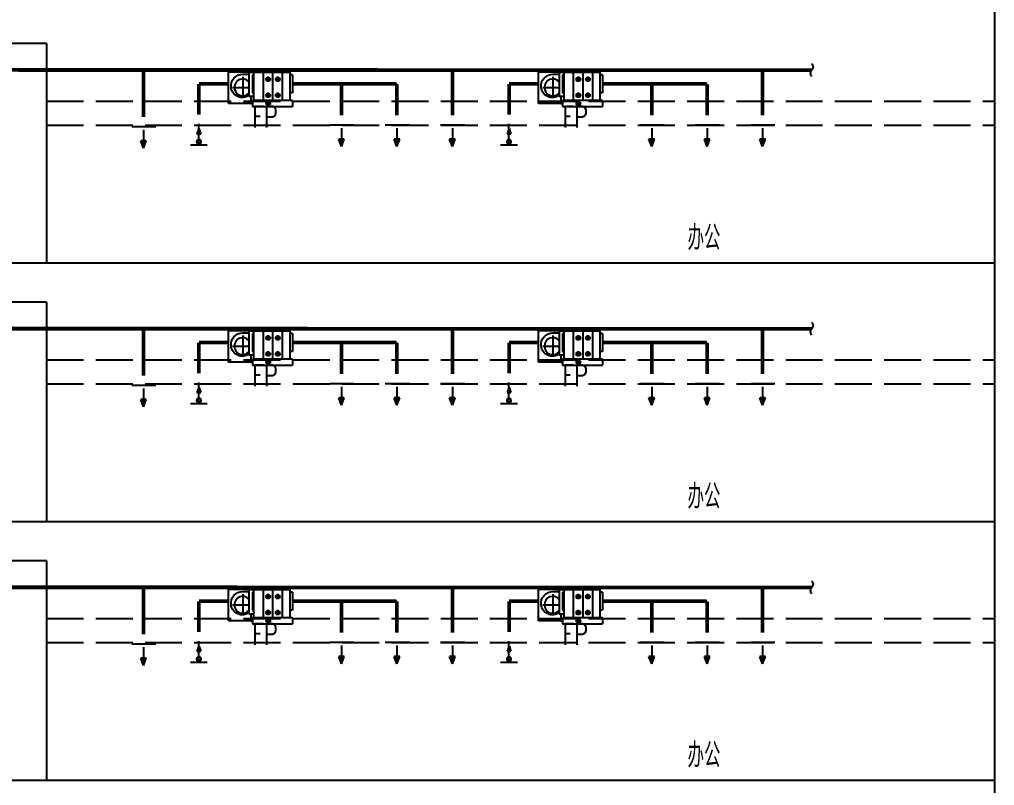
# Model space of a CAD drawing. Extents: x -778003 to -147913, y -2164908 to -814216.
# Drawn here: x -426004 to -410177, y -1079768 to -1067331 of the extents above; entities that cross this region are included whole.
import ezdxf

# ---------------------------------------------------------------- set-up
doc = ezdxf.new("R2010")
doc.units = 0
doc.header["$LTSCALE"] = 1000
doc.header["$MEASUREMENT"] = 0
doc.linetypes.add('虚线B', pattern=[0.8, 0.6, -0.2])
doc.layers.get('0').update_dxf_attribs({"linetype": 'CONTINUOUS'})
for name, color, linetype in [('AC-DIM', 3, 'CONTINUOUS'), ('ACS_COM', 7, 'CONTINUOUS'), ('ACS_风机标注', 2, 'CONTINUOUS'), ('EQUIP', 2, 'CONTINUOUS')]:
    doc.layers.add(name, color=color, linetype=linetype)
doc.styles.add('JD', font='ROMANS2.shx', dxfattribs={"width": 0.7, "bigfont": 'HZDF2.shx'})

msp = doc.modelspace()

# ---------------------------------------------------------------- linework, layer by layer
at = {"linetype": 'Continuous'}
for p, q in [((-423789.2, -1069075.4), (-424182, -1069075.4)), ((-420575.2, -1069047), (-420968, -1069047)), ((-420776.1, -1069092.8), (-420776.1, -1069392.9)), ((-419675.2, -1069047), (-420068, -1069047)), ((-419876.1, -1069092.8), (-419876.1, -1069392.9)), ((-418775.2, -1069047), (-419168, -1069047)), ((-418976.1, -1069092.8), (-418976.1, -1069392.9)), ((-415540.7, -1069047), (-415933.5, -1069047)), ((-415741.5, -1069092.8), (-415741.5, -1069392.9)), ((-414640.7, -1069047), (-415033.5, -1069047)), ((-414841.5, -1069092.8), (-414841.5, -1069392.9)), ((-413740.7, -1069047), (-414133.5, -1069047)), ((-413941.5, -1069092.8), (-413941.5, -1069392.9)), ((-423990.1, -1069121.2), (-423990.1, -1069421.3)), ((-420731, -1069272.9), (-420821.1, -1069272.9)), ((-420776.1, -1069392.9), (-420821.1, -1069272.9)), ((-420776.1, -1069392.9), (-420731, -1069272.9)), ((-420776.1, -1069392.9), (-420731, -1069272.9)), ((-419876.1, -1069392.9), (-419921.1, -1069272.9)), ((-419831, -1069272.9), (-419921.1, -1069272.9)), ((-419876.1, -1069392.9), (-419831, -1069272.9)), ((-419876.1, -1069392.9), (-419831, -1069272.9)), ((-418976.1, -1069392.9), (-419021.1, -1069272.9)), ((-418931, -1069272.9), (-419021.1, -1069272.9)), ((-418976.1, -1069392.9), (-418931, -1069272.9)), ((-418976.1, -1069392.9), (-418931, -1069272.9)), ((-415696.5, -1069272.9), (-415786.6, -1069272.9)), ((-415741.5, -1069392.9), (-415786.6, -1069272.9)), ((-415741.5, -1069392.9), (-415696.5, -1069272.9)), ((-415741.5, -1069392.9), (-415696.5, -1069272.9)), ((-414841.5, -1069392.9), (-414886.6, -1069272.9)), ((-414796.5, -1069272.9), (-414886.6, -1069272.9)), ((-414841.5, -1069392.9), (-414796.5, -1069272.9)), ((-414841.5, -1069392.9), (-414796.5, -1069272.9)), ((-413941.5, -1069392.9), (-413986.6, -1069272.9)), ((-413896.5, -1069272.9), (-413986.6, -1069272.9)), ((-413941.5, -1069392.9), (-413896.5, -1069272.9)), ((-413941.5, -1069392.9), (-413896.5, -1069272.9)), ((-423945, -1069301.3), (-424035.1, -1069301.3)), ((-423990.1, -1069421.3), (-424035.1, -1069301.3)), ((-423990.1, -1069421.3), (-423945, -1069301.3)), ((-423990.1, -1069421.3), (-423945, -1069301.3)), ((-423789.2, -1073275.4), (-424182, -1073275.4)), ((-423990.1, -1073321.3), (-423990.1, -1073621.4)), ((-420575.2, -1073247.1), (-420968, -1073247.1)), ((-420776.1, -1073292.9), (-420776.1, -1073593)), ((-419675.2, -1073247.1), (-420068, -1073247.1)), ((-419876.1, -1073292.9), (-419876.1, -1073593)), ((-418775.2, -1073247.1), (-419168, -1073247.1)), ((-418976.1, -1073292.9), (-418976.1, -1073593)), ((-415540.7, -1073247.1), (-415933.5, -1073247.1)), ((-415741.5, -1073292.9), (-415741.5, -1073593)), ((-414640.7, -1073247.1), (-415033.5, -1073247.1)), ((-414841.5, -1073292.9), (-414841.5, -1073593)), ((-413740.7, -1073247.1), (-414133.5, -1073247.1)), ((-413941.5, -1073292.9), (-413941.5, -1073593)), ((-423945, -1073501.3), (-424035.1, -1073501.3)), ((-423990.1, -1073621.4), (-424035.1, -1073501.3)), ((-423990.1, -1073621.4), (-423945, -1073501.3)), ((-423990.1, -1073621.4), (-423945, -1073501.3)), ((-420731, -1073472.9), (-420821.1, -1073472.9)), ((-420776.1, -1073593), (-420821.1, -1073472.9)), ((-420776.1, -1073593), (-420731, -1073472.9)), ((-420776.1, -1073593), (-420731, -1073472.9)), ((-419876.1, -1073593), (-419921.1, -1073472.9)), ((-419831, -1073472.9), (-419921.1, -1073472.9)), ((-419876.1, -1073593), (-419831, -1073472.9)), ((-419876.1, -1073593), (-419831, -1073472.9)), ((-418976.1, -1073593), (-419021.1, -1073472.9)), ((-418931, -1073472.9), (-419021.1, -1073472.9)), ((-418976.1, -1073593), (-418931, -1073472.9)), ((-418976.1, -1073593), (-418931, -1073472.9)), ((-415696.5, -1073472.9), (-415786.6, -1073472.9)), ((-415741.5, -1073593), (-415786.6, -1073472.9)), ((-415741.5, -1073593), (-415696.5, -1073472.9)), ((-415741.5, -1073593), (-415696.5, -1073472.9)), ((-414841.5, -1073593), (-414886.6, -1073472.9)), ((-414796.5, -1073472.9), (-414886.6, -1073472.9)), ((-414841.5, -1073593), (-414796.5, -1073472.9)), ((-414841.5, -1073593), (-414796.5, -1073472.9)), ((-413941.5, -1073593), (-413986.6, -1073472.9)), ((-413896.5, -1073472.9), (-413986.6, -1073472.9)), ((-413941.5, -1073593), (-413896.5, -1073472.9)), ((-413941.5, -1073593), (-413896.5, -1073472.9)), ((-423789.2, -1077475.5), (-424182, -1077475.5)), ((-420575.2, -1077447.1), (-420968, -1077447.1)), ((-420776.1, -1077492.9), (-420776.1, -1077793)), ((-419675.2, -1077447.1), (-420068, -1077447.1)), ((-419876.1, -1077492.9), (-419876.1, -1077793)), ((-418775.2, -1077447.1), (-419168, -1077447.1)), ((-418976.1, -1077492.9), (-418976.1, -1077793)), ((-415540.7, -1077447.1), (-415933.5, -1077447.1)), ((-415741.5, -1077492.9), (-415741.5, -1077793)), ((-414640.7, -1077447.1), (-415033.5, -1077447.1)), ((-414841.5, -1077492.9), (-414841.5, -1077793)), ((-413740.7, -1077447.1), (-414133.5, -1077447.1)), ((-413941.5, -1077492.9), (-413941.5, -1077793)), ((-423990.1, -1077521.3), (-423990.1, -1077821.4)), ((-423945, -1077701.4), (-424035.1, -1077701.4)), ((-423990.1, -1077821.4), (-424035.1, -1077701.4)), ((-423990.1, -1077821.4), (-423945, -1077701.4)), ((-423990.1, -1077821.4), (-423945, -1077701.4)), ((-420731, -1077673), (-420821.1, -1077673)), ((-420776.1, -1077793), (-420821.1, -1077673)), ((-420776.1, -1077793), (-420731, -1077673)), ((-420776.1, -1077793), (-420731, -1077673)), ((-419876.1, -1077793), (-419921.1, -1077673)), ((-419831, -1077673), (-419921.1, -1077673)), ((-419876.1, -1077793), (-419831, -1077673)), ((-419876.1, -1077793), (-419831, -1077673)), ((-418976.1, -1077793), (-419021.1, -1077673)), ((-418931, -1077673), (-419021.1, -1077673)), ((-418976.1, -1077793), (-418931, -1077673)), ((-418976.1, -1077793), (-418931, -1077673)), ((-415696.5, -1077673), (-415786.6, -1077673)), ((-415741.5, -1077793), (-415786.6, -1077673)), ((-415741.5, -1077793), (-415696.5, -1077673)), ((-415741.5, -1077793), (-415696.5, -1077673)), ((-414841.5, -1077793), (-414886.6, -1077673)), ((-414796.5, -1077673), (-414886.6, -1077673)), ((-414841.5, -1077793), (-414796.5, -1077673)), ((-414841.5, -1077793), (-414796.5, -1077673)), ((-413941.5, -1077793), (-413986.6, -1077673)), ((-413896.5, -1077673), (-413986.6, -1077673)), ((-413941.5, -1077793), (-413896.5, -1077673)), ((-413941.5, -1077793), (-413896.5, -1077673))]:
    msp.add_line(p, q, dxfattribs=at)
for points in [[(-420731, -1069272.9), (-420776.1, -1069392.9), (-420821.1, -1069272.9)], [(-419831, -1069272.9), (-419876.1, -1069392.9), (-419921.1, -1069272.9)], [(-418931, -1069272.9), (-418976.1, -1069392.9), (-419021.1, -1069272.9)], [(-415696.5, -1069272.9), (-415741.5, -1069392.9), (-415786.6, -1069272.9)], [(-414796.5, -1069272.9), (-414841.5, -1069392.9), (-414886.6, -1069272.9)], [(-413896.5, -1069272.9), (-413941.5, -1069392.9), (-413986.6, -1069272.9)], [(-423945, -1069301.3), (-423990.1, -1069421.3), (-424035.1, -1069301.3)], [(-423945, -1073501.3), (-423990.1, -1073621.4), (-424035.1, -1073501.3)], [(-420731, -1073472.9), (-420776.1, -1073593), (-420821.1, -1073472.9)], [(-419831, -1073472.9), (-419876.1, -1073593), (-419921.1, -1073472.9)], [(-418931, -1073472.9), (-418976.1, -1073593), (-419021.1, -1073472.9)], [(-415696.5, -1073472.9), (-415741.5, -1073593), (-415786.6, -1073472.9)], [(-414796.5, -1073472.9), (-414841.5, -1073593), (-414886.6, -1073472.9)], [(-413896.5, -1073472.9), (-413941.5, -1073593), (-413986.6, -1073472.9)], [(-423945, -1077701.4), (-423990.1, -1077821.4), (-424035.1, -1077701.4)], [(-420731, -1077673), (-420776.1, -1077793), (-420821.1, -1077673)], [(-419831, -1077673), (-419876.1, -1077793), (-419921.1, -1077673)], [(-418931, -1077673), (-418976.1, -1077793), (-419021.1, -1077673)], [(-415696.5, -1077673), (-415741.5, -1077793), (-415786.6, -1077673)], [(-414796.5, -1077673), (-414841.5, -1077793), (-414886.6, -1077673)], [(-413896.5, -1077673), (-413941.5, -1077793), (-413986.6, -1077673)]]:
    msp.add_solid(points, dxfattribs=at)
at = {"layer": 'AC-DIM'}
for p, q in [((-423091.6, -1069100.5), (-423123.2, -1069184.5)), ((-423091.6, -1069100.5), (-423123.2, -1069184.5)), ((-423092.9, -1069353.9), (-423092.9, -1069026.3)), ((-423091.6, -1069100.5), (-423060.1, -1069184.5)), ((-418057.1, -1069100.5), (-418088.7, -1069184.5)), ((-418057.1, -1069100.5), (-418088.7, -1069184.5)), ((-418059.6, -1069353.8), (-418059.6, -1069026.3)), ((-418057.1, -1069100.5), (-418025.6, -1069184.5)), ((-423123.2, -1069184.5), (-423060.1, -1069184.5)), ((-418088.7, -1069184.5), (-418025.6, -1069184.5)), ((-423230.4, -1069365.2), (-422955.4, -1069365.2)), ((-418197.1, -1069365.2), (-417922.2, -1069365.2)), ((-423092.9, -1073553.9), (-423092.9, -1073226.4)), ((-418059.6, -1073553.9), (-418059.6, -1073226.3)), ((-423091.6, -1073300.5), (-423123.2, -1073384.6)), ((-423091.6, -1073300.5), (-423123.2, -1073384.6)), ((-423123.2, -1073384.6), (-423060.1, -1073384.6)), ((-423091.6, -1073300.5), (-423060.1, -1073384.6)), ((-418057.1, -1073300.5), (-418088.7, -1073384.6)), ((-418057.1, -1073300.5), (-418088.7, -1073384.6)), ((-418088.7, -1073384.6), (-418025.6, -1073384.6)), ((-418057.1, -1073300.5), (-418025.6, -1073384.6)), ((-423230.4, -1073565.3), (-422955.4, -1073565.3)), ((-418197.1, -1073565.2), (-417922.2, -1073565.2)), ((-423091.6, -1077500.6), (-423123.2, -1077584.6)), ((-423091.6, -1077500.6), (-423123.2, -1077584.6)), ((-423092.9, -1077754), (-423092.9, -1077426.4)), ((-423091.6, -1077500.6), (-423060.1, -1077584.6)), ((-418057.1, -1077500.6), (-418088.7, -1077584.6)), ((-418057.1, -1077500.6), (-418088.7, -1077584.6)), ((-418059.6, -1077753.9), (-418059.6, -1077426.4)), ((-418057.1, -1077500.6), (-418025.6, -1077584.6)), ((-423123.2, -1077584.6), (-423060.1, -1077584.6)), ((-418088.7, -1077584.6), (-418025.6, -1077584.6)), ((-423230.4, -1077765.3), (-422955.4, -1077765.3)), ((-418197.1, -1077765.3), (-417922.2, -1077765.3))]:
    msp.add_line(p, q, dxfattribs=at)
for centre, start, end in [((-423092.6, -1069316.7), 88.0773, 271.9227), ((-423091.3, -1069316.8), 268.0773, 91.9227), ((-418058.1, -1069316.7), 88.0773, 271.9227), ((-418058.1, -1069316.7), 268.0773, 91.9227), ((-423092.6, -1073516.8), 88.0773, 271.9227), ((-423091.3, -1073516.8), 268.0773, 91.9227), ((-418058.1, -1073516.8), 88.0773, 271.9227), ((-418058.1, -1073516.8), 268.0773, 91.9227), ((-423092.6, -1077716.8), 88.0773, 271.9227), ((-423091.3, -1077716.9), 268.0773, 91.9227), ((-418058.1, -1077716.8), 88.0773, 271.9227), ((-418058.1, -1077716.8), 268.0773, 91.9227)]:
    msp.add_arc(centre, 37.1, start, end, dxfattribs=at)
for points in [[(-423123.2, -1069184.5), (-423091.6, -1069100.5), (-423060.1, -1069184.5)], [(-418088.7, -1069184.5), (-418057.1, -1069100.5), (-418025.6, -1069184.5)], [(-423123.2, -1073384.6), (-423091.6, -1073300.5), (-423060.1, -1073384.6)], [(-418088.7, -1073384.6), (-418057.1, -1073300.5), (-418025.6, -1073384.6)], [(-423123.2, -1077584.6), (-423091.6, -1077500.6), (-423060.1, -1077584.6)], [(-418088.7, -1077584.6), (-418057.1, -1077500.6), (-418025.6, -1077584.6)]]:
    msp.add_solid(points, dxfattribs=at)
at = {"layer": 'ACS_COM'}
for p, q in [((-410176.6, -1046080.8), (-410176.6, -1088381.3)), ((-425566.2, -1067722.5), (-430549.1, -1067722.5)), ((-425566.2, -1067722.5), (-430549.1, -1067722.5)), ((-425566.2, -1067722.5), (-425566.2, -1071281)), ((-422613.5, -1068697), (-422613.5, -1068184.5)), ((-422279.5, -1068184.5), (-422613.5, -1068184.5)), ((-422380.5, -1068259.3), (-422380.5, -1068597.6)), ((-422279.5, -1068184.5), (-421616.5, -1068184.5)), ((-422279.5, -1068184.5), (-422279.5, -1068578.1)), ((-422223.1, -1068231.5), (-422223.1, -1068519.5)), ((-422223.1, -1068231.5), (-422203.7, -1068231.5)), ((-422203.7, -1068184.5), (-422203.7, -1068646.3)), ((-422044, -1068646.3), (-422044, -1068184.5)), ((-421888.9, -1068646.3), (-421888.9, -1068184.5)), ((-421733.8, -1068646.3), (-421733.8, -1068184.5)), ((-421616.5, -1068184.5), (-421616.5, -1068646.3)), ((-421572.6, -1068231.5), (-421616.5, -1068231.5)), ((-421572.6, -1068231.5), (-421572.6, -1068519.5)), ((-417579, -1068697), (-417579, -1068184.5)), ((-417245, -1068184.5), (-417579, -1068184.5)), ((-417346, -1068259.3), (-417346, -1068597.6)), ((-417245, -1068184.5), (-416582, -1068184.5)), ((-417245, -1068184.5), (-417245, -1068578.1)), ((-417188.6, -1068231.5), (-417188.6, -1068519.5)), ((-417188.6, -1068231.5), (-417169.2, -1068231.5)), ((-417169.2, -1068184.5), (-417169.2, -1068646.3)), ((-417009.5, -1068646.3), (-417009.5, -1068184.5)), ((-416854.4, -1068646.3), (-416854.4, -1068184.5)), ((-416699.2, -1068646.3), (-416699.2, -1068184.5)), ((-416582, -1068184.5), (-416582, -1068646.3)), ((-416538.1, -1068231.5), (-416582, -1068231.5)), ((-416538.1, -1068231.5), (-416538.1, -1068519.5)), ((-422545, -1068434.6), (-422279.5, -1068434.6)), ((-417510.4, -1068434.6), (-417245, -1068434.6)), ((-422279.5, -1068578.1), (-422203.7, -1068578.1)), ((-422251.1, -1068578.1), (-422251.1, -1068697)), ((-422223.1, -1068519.5), (-422203.7, -1068519.5)), ((-421572.6, -1068519.5), (-421616.5, -1068519.5)), ((-417245, -1068578.1), (-417169.2, -1068578.1)), ((-417216.6, -1068578.1), (-417216.6, -1068697)), ((-417188.6, -1068519.5), (-417169.2, -1068519.5)), ((-416538.1, -1068519.5), (-416582, -1068519.5)), ((-422251.1, -1068697), (-422613.5, -1068697)), ((-422251.1, -1068697), (-422223.1, -1068697)), ((-421572.6, -1068646.3), (-422223.1, -1068646.3)), ((-422223.1, -1068646.3), (-422223.1, -1068743.7)), ((-422223.1, -1068743.7), (-421572.6, -1068743.7)), ((-421572.6, -1068646.3), (-421572.6, -1068743.7)), ((-417216.6, -1068697), (-417579, -1068697)), ((-417216.6, -1068697), (-417188.6, -1068697)), ((-416538.1, -1068646.3), (-417188.6, -1068646.3)), ((-417188.6, -1068646.3), (-417188.6, -1068743.7)), ((-417188.6, -1068743.7), (-416538.1, -1068743.7)), ((-416538.1, -1068646.3), (-416538.1, -1068743.7)), ((-430549.1, -1071281.1), (-410176.6, -1071281.1)), ((-425566.2, -1071922.6), (-430549.1, -1071922.6)), ((-425566.2, -1071922.6), (-425566.2, -1075481.1)), ((-422613.5, -1072897.1), (-422613.5, -1072384.6)), ((-422279.5, -1072384.6), (-422613.5, -1072384.6)), ((-422279.5, -1072384.6), (-421616.5, -1072384.6)), ((-422279.5, -1072384.6), (-422279.5, -1072778.1)), ((-422223.1, -1072431.6), (-422223.1, -1072719.6)), ((-422223.1, -1072431.6), (-422203.7, -1072431.6)), ((-422203.7, -1072384.6), (-422203.7, -1072846.4)), ((-422044, -1072846.4), (-422044, -1072384.6)), ((-421888.9, -1072846.4), (-421888.9, -1072384.6)), ((-421733.8, -1072846.4), (-421733.8, -1072384.6)), ((-421616.5, -1072384.6), (-421616.5, -1072846.4)), ((-421572.6, -1072431.6), (-421616.5, -1072431.6)), ((-421572.6, -1072431.6), (-421572.6, -1072719.6)), ((-417579, -1072897.1), (-417579, -1072384.6)), ((-417245, -1072384.6), (-417579, -1072384.6)), ((-417245, -1072384.6), (-416582, -1072384.6)), ((-417245, -1072384.6), (-417245, -1072778.1)), ((-417188.6, -1072431.6), (-417188.6, -1072719.6)), ((-417188.6, -1072431.6), (-417169.2, -1072431.6)), ((-417169.2, -1072384.6), (-417169.2, -1072846.4)), ((-417009.5, -1072846.4), (-417009.5, -1072384.6)), ((-416854.4, -1072846.4), (-416854.4, -1072384.6)), ((-416699.2, -1072846.4), (-416699.2, -1072384.6)), ((-416582, -1072384.6), (-416582, -1072846.4)), ((-416538.1, -1072431.6), (-416582, -1072431.6)), ((-416538.1, -1072431.6), (-416538.1, -1072719.6)), ((-422380.5, -1072459.4), (-422380.5, -1072797.6)), ((-417346, -1072459.4), (-417346, -1072797.6)), ((-422545, -1072634.7), (-422279.5, -1072634.7)), ((-422223.1, -1072719.6), (-422203.7, -1072719.6)), ((-421572.6, -1072719.6), (-421616.5, -1072719.6)), ((-417510.4, -1072634.7), (-417245, -1072634.7)), ((-417188.6, -1072719.6), (-417169.2, -1072719.6)), ((-416538.1, -1072719.6), (-416582, -1072719.6)), ((-422251.1, -1072897.1), (-422613.5, -1072897.1)), ((-422279.5, -1072778.1), (-422203.7, -1072778.1)), ((-422251.1, -1072778.1), (-422251.1, -1072897.1)), ((-422251.1, -1072897.1), (-422223.1, -1072897.1)), ((-421572.6, -1072846.4), (-422223.1, -1072846.4)), ((-422223.1, -1072846.4), (-422223.1, -1072943.8)), ((-421572.6, -1072846.4), (-421572.6, -1072943.8)), ((-417216.6, -1072897.1), (-417579, -1072897.1)), ((-417245, -1072778.1), (-417169.2, -1072778.1)), ((-417216.6, -1072778.1), (-417216.6, -1072897.1)), ((-417216.6, -1072897.1), (-417188.6, -1072897.1)), ((-416538.1, -1072846.4), (-417188.6, -1072846.4)), ((-417188.6, -1072846.4), (-417188.6, -1072943.8)), ((-416538.1, -1072846.4), (-416538.1, -1072943.8)), ((-422223.1, -1072943.8), (-421572.6, -1072943.8)), ((-417188.6, -1072943.8), (-416538.1, -1072943.8)), ((-430549.1, -1075481.1), (-410176.6, -1075481.1)), ((-425566.2, -1076122.6), (-430549.1, -1076122.6)), ((-425566.2, -1076122.6), (-425566.2, -1079681.1)), ((-422613.5, -1077097.1), (-422613.5, -1076584.6)), ((-422279.5, -1076584.6), (-422613.5, -1076584.6)), ((-422380.5, -1076659.5), (-422380.5, -1076997.7)), ((-422279.5, -1076584.6), (-421616.5, -1076584.6)), ((-422279.5, -1076584.6), (-422279.5, -1076978.2)), ((-422223.1, -1076631.6), (-422223.1, -1076919.6)), ((-422223.1, -1076631.6), (-422203.7, -1076631.6)), ((-422203.7, -1076584.6), (-422203.7, -1077046.4)), ((-422044, -1077046.4), (-422044, -1076584.6)), ((-421888.9, -1077046.4), (-421888.9, -1076584.6)), ((-421733.8, -1077046.4), (-421733.8, -1076584.6)), ((-421616.5, -1076584.6), (-421616.5, -1077046.4)), ((-421572.6, -1076631.6), (-421616.5, -1076631.6)), ((-421572.6, -1076631.6), (-421572.6, -1076919.6)), ((-417579, -1077097.1), (-417579, -1076584.6)), ((-417245, -1076584.6), (-417579, -1076584.6)), ((-417346, -1076659.5), (-417346, -1076997.7)), ((-417245, -1076584.6), (-416582, -1076584.6)), ((-417245, -1076584.6), (-417245, -1076978.2)), ((-417188.6, -1076631.6), (-417188.6, -1076919.6)), ((-417188.6, -1076631.6), (-417169.2, -1076631.6)), ((-417169.2, -1076584.6), (-417169.2, -1077046.4)), ((-417009.5, -1077046.4), (-417009.5, -1076584.6)), ((-416854.4, -1077046.4), (-416854.4, -1076584.6)), ((-416699.2, -1077046.4), (-416699.2, -1076584.6)), ((-416582, -1076584.6), (-416582, -1077046.4)), ((-416538.1, -1076631.6), (-416582, -1076631.6)), ((-416538.1, -1076631.6), (-416538.1, -1076919.6)), ((-422545, -1076834.7), (-422279.5, -1076834.7)), ((-417510.4, -1076834.7), (-417245, -1076834.7)), ((-422279.5, -1076978.2), (-422203.7, -1076978.2)), ((-422251.1, -1076978.2), (-422251.1, -1077097.1)), ((-422223.1, -1076919.6), (-422203.7, -1076919.6)), ((-421572.6, -1076919.6), (-421616.5, -1076919.6)), ((-417245, -1076978.2), (-417169.2, -1076978.2)), ((-417216.6, -1076978.2), (-417216.6, -1077097.1)), ((-417188.6, -1076919.6), (-417169.2, -1076919.6)), ((-416538.1, -1076919.6), (-416582, -1076919.6)), ((-422251.1, -1077097.1), (-422613.5, -1077097.1)), ((-422251.1, -1077097.1), (-422223.1, -1077097.1)), ((-421572.6, -1077046.4), (-422223.1, -1077046.4)), ((-422223.1, -1077046.4), (-422223.1, -1077143.8)), ((-422223.1, -1077143.8), (-421572.6, -1077143.8)), ((-421572.6, -1077046.4), (-421572.6, -1077143.8)), ((-417216.6, -1077097.1), (-417579, -1077097.1)), ((-417216.6, -1077097.1), (-417188.6, -1077097.1)), ((-416538.1, -1077046.4), (-417188.6, -1077046.4)), ((-417188.6, -1077046.4), (-417188.6, -1077143.8)), ((-417188.6, -1077143.8), (-416538.1, -1077143.8)), ((-416538.1, -1077046.4), (-416538.1, -1077143.8)), ((-430549.1, -1079681.1), (-410176.6, -1079681.1))]:
    msp.add_line(p, q, dxfattribs=at)
at = {"layer": 'ACS_COM', "color": 1}
for p, q in [((-422010.5, -1068301.1), (-421920.3, -1068301.1)), ((-421966.5, -1068342.9), (-421966.5, -1068258.3)), ((-421855.4, -1068301.1), (-421765.1, -1068301.1)), ((-421811.3, -1068342.9), (-421811.3, -1068258.3)), ((-416976, -1068301.1), (-416885.8, -1068301.1)), ((-416931.9, -1068342.9), (-416931.9, -1068258.3)), ((-416820.9, -1068301.1), (-416730.6, -1068301.1)), ((-416776.8, -1068342.9), (-416776.8, -1068258.3)), ((-422010.5, -1068560.9), (-421920.3, -1068560.9)), ((-421966.5, -1068602.7), (-421966.5, -1068518)), ((-421855.4, -1068560.9), (-421765.1, -1068560.9)), ((-421811.3, -1068602.7), (-421811.3, -1068518)), ((-416976, -1068560.9), (-416885.8, -1068560.9)), ((-416931.9, -1068602.7), (-416931.9, -1068518)), ((-416820.9, -1068560.9), (-416730.6, -1068560.9)), ((-416776.8, -1068602.7), (-416776.8, -1068518)), ((-422010.5, -1068695.1), (-421920.3, -1068695.1)), ((-421966.5, -1068736.9), (-421966.5, -1068652.3)), ((-416976, -1068695.1), (-416885.8, -1068695.1)), ((-416931.9, -1068736.9), (-416931.9, -1068652.3)), ((-422010.5, -1072501.1), (-421920.3, -1072501.1)), ((-421966.5, -1072543), (-421966.5, -1072458.3)), ((-421855.4, -1072501.1), (-421765.1, -1072501.1)), ((-421811.3, -1072543), (-421811.3, -1072458.3)), ((-416976, -1072501.1), (-416885.8, -1072501.1)), ((-416931.9, -1072543), (-416931.9, -1072458.3)), ((-416820.9, -1072501.1), (-416730.6, -1072501.1)), ((-416776.8, -1072543), (-416776.8, -1072458.3)), ((-421966.5, -1072802.8), (-421966.5, -1072718.1)), ((-421811.3, -1072802.8), (-421811.3, -1072718.1)), ((-416931.9, -1072802.8), (-416931.9, -1072718.1)), ((-416776.8, -1072802.8), (-416776.8, -1072718.1)), ((-422010.5, -1072760.9), (-421920.3, -1072760.9)), ((-422010.5, -1072895.2), (-421920.3, -1072895.2)), ((-421966.5, -1072937), (-421966.5, -1072852.3)), ((-421855.4, -1072760.9), (-421765.1, -1072760.9)), ((-416976, -1072760.9), (-416885.8, -1072760.9)), ((-416976, -1072895.2), (-416885.8, -1072895.2)), ((-416931.9, -1072937), (-416931.9, -1072852.3)), ((-416820.9, -1072760.9), (-416730.6, -1072760.9)), ((-422010.5, -1076701.2), (-421920.3, -1076701.2)), ((-421966.5, -1076743), (-421966.5, -1076658.4)), ((-421855.4, -1076701.2), (-421765.1, -1076701.2)), ((-421811.3, -1076743), (-421811.3, -1076658.4)), ((-416976, -1076701.2), (-416885.8, -1076701.2)), ((-416931.9, -1076743), (-416931.9, -1076658.4)), ((-416820.9, -1076701.2), (-416730.6, -1076701.2)), ((-416776.8, -1076743), (-416776.8, -1076658.4)), ((-422010.5, -1076961), (-421920.3, -1076961)), ((-421966.5, -1077002.8), (-421966.5, -1076918.2)), ((-421855.4, -1076961), (-421765.1, -1076961)), ((-421811.3, -1077002.8), (-421811.3, -1076918.2)), ((-416976, -1076961), (-416885.8, -1076961)), ((-416931.9, -1077002.8), (-416931.9, -1076918.2)), ((-416820.9, -1076961), (-416730.6, -1076961)), ((-416776.8, -1077002.8), (-416776.8, -1076918.2)), ((-422010.5, -1077095.2), (-421920.3, -1077095.2)), ((-421966.5, -1077137.1), (-421966.5, -1077052.4)), ((-416976, -1077095.2), (-416885.8, -1077095.2)), ((-416931.9, -1077137.1), (-416931.9, -1077052.4))]:
    msp.add_line(p, q, dxfattribs=at)
at = {"layer": 'ACS_COM', "linetype": '虚线B'}
for p, q in [((-425566.2, -1068654.6), (-410176.6, -1068654.6)), ((-425566.2, -1069048.7), (-410176.6, -1069048.7)), ((-425566.2, -1072854.7), (-410176.6, -1072854.7)), ((-425566.2, -1073248.8), (-410176.6, -1073248.8)), ((-425566.2, -1077054.8), (-410176.6, -1077054.8)), ((-425566.2, -1077448.8), (-410176.6, -1077448.8))]:
    msp.add_line(p, q, dxfattribs=at)
at = {"layer": 'ACS_COM', "color": 2, "const_width": 60}
for points in [[(-429472.5, -1068150.2), (-413144.7, -1068151.5)], [(-423990.1, -1068150.3), (-423990.1, -1068915.1)], [(-418976.1, -1068150.6), (-418976.1, -1068886.7)], [(-413941.5, -1068150.9), (-413941.5, -1068886.7)], [(-423091.6, -1068375.5), (-422623.5, -1068375.5)], [(-423091.6, -1068375.5), (-423091.6, -1068876.7)], [(-421572.6, -1068375.5), (-419886.1, -1068375.5)], [(-420776.1, -1068385.5), (-420776.1, -1068886.7)], [(-419876.1, -1068385.5), (-419876.1, -1068886.7)], [(-418057.1, -1068375.5), (-417589, -1068375.5)], [(-418057.1, -1068375.5), (-418057.1, -1068876.7)], [(-416538.1, -1068375.5), (-414851.5, -1068375.5)], [(-415741.5, -1068385.5), (-415741.5, -1068886.7)], [(-414841.5, -1068385.5), (-414841.5, -1068886.7)], [(-429472.5, -1072350.2), (-413144.7, -1072351.6)], [(-423990.1, -1072350.4), (-423990.1, -1073115.1)], [(-418976.1, -1072350.7), (-418976.1, -1073086.7)], [(-413941.5, -1072351), (-413941.5, -1073086.7)], [(-423091.6, -1072575.6), (-422623.5, -1072575.6)], [(-423091.6, -1072575.6), (-423091.6, -1073076.7)], [(-421572.6, -1072575.6), (-419886.1, -1072575.6)], [(-420776.1, -1072585.6), (-420776.1, -1073086.7)], [(-419876.1, -1072585.6), (-419876.1, -1073086.7)], [(-418057.1, -1072575.6), (-417589, -1072575.6)], [(-418057.1, -1072575.6), (-418057.1, -1073076.7)], [(-416538.1, -1072575.6), (-414851.5, -1072575.6)], [(-415741.5, -1072585.6), (-415741.5, -1073086.7)], [(-414841.5, -1072585.6), (-414841.5, -1073086.7)], [(-429472.5, -1076550.3), (-413144.7, -1076551.6)], [(-423990.1, -1076550.4), (-423990.1, -1077315.2)], [(-418976.1, -1076550.7), (-418976.1, -1077286.8)], [(-413941.5, -1076551), (-413941.5, -1077286.8)], [(-423091.6, -1076775.6), (-422623.5, -1076775.6)], [(-423091.6, -1076775.6), (-423091.6, -1077276.8)], [(-421572.6, -1076775.6), (-419886.1, -1076775.6)], [(-420776.1, -1076785.6), (-420776.1, -1077286.8)], [(-419876.1, -1076785.6), (-419876.1, -1077286.8)], [(-418057.1, -1076775.6), (-417589, -1076775.6)], [(-418057.1, -1076775.6), (-418057.1, -1077276.8)], [(-416538.1, -1076775.6), (-414851.5, -1076775.6)], [(-415741.5, -1076785.6), (-415741.5, -1077286.8)], [(-414841.5, -1076785.6), (-414841.5, -1077286.8)]]:
    msp.add_lwpolyline(points, dxfattribs=at)
at = {"layer": 'ACS_COM'}
for points in [[(-422279.5, -1068562.5, -0.575851), (-422569.8, -1068434.6, -0.4414271), (-422380.5, -1068218.9, -0.0036915), (-422279.5, -1068217.7, -0.0036915)], [(-417245, -1068562.5, -0.575851), (-417535.3, -1068434.6, -0.4414271), (-417346, -1068218.9, -0.0036915), (-417245, -1068217.7, -0.0036915)], [(-422279.5, -1072762.5, -0.575851), (-422569.8, -1072634.7, -0.4414271), (-422380.5, -1072419, -0.0036915), (-422279.5, -1072417.8, -0.0036915)], [(-417245, -1072762.5, -0.575851), (-417535.3, -1072634.7, -0.4414271), (-417346, -1072419, -0.0036915), (-417245, -1072417.8, -0.0036915)], [(-422279.5, -1076962.6, -0.575851), (-422569.8, -1076834.7, -0.4414271), (-422380.5, -1076619, -0.0036915), (-422279.5, -1076617.8, -0.0036915)], [(-417245, -1076962.6, -0.575851), (-417535.3, -1076834.7, -0.4414271), (-417346, -1076619, -0.0036915), (-417245, -1076617.8, -0.0036915)]]:
    msp.add_lwpolyline(points, format="xyb", dxfattribs=at)
at = {"layer": 'ACS_COM', "color": 1}
for centre in [(-421966.5, -1068301.1), (-421811.3, -1068301.1), (-416931.9, -1068301.1), (-416776.8, -1068301.1), (-421966.5, -1068560.9), (-421811.3, -1068560.9), (-416931.9, -1068560.9), (-416776.8, -1068560.9), (-421966.5, -1068695.1), (-416931.9, -1068695.1), (-421966.5, -1072501.1), (-421811.3, -1072501.1), (-416931.9, -1072501.1), (-416776.8, -1072501.1), (-421966.5, -1072760.9), (-421811.3, -1072760.9), (-416931.9, -1072760.9), (-416776.8, -1072760.9), (-421966.5, -1072895.2), (-416931.9, -1072895.2), (-421966.5, -1076701.2), (-421811.3, -1076701.2), (-416931.9, -1076701.2), (-416776.8, -1076701.2), (-421966.5, -1076961), (-421811.3, -1076961), (-416931.9, -1076961), (-416776.8, -1076961), (-421966.5, -1077095.2), (-416931.9, -1077095.2)]:
    msp.add_circle(centre, 32.4, dxfattribs=at)
at = {"layer": 'ACS_COM'}
for centre in [(-422380.5, -1068434.6), (-417346, -1068434.6), (-422380.5, -1072634.7), (-417346, -1072634.7), (-422380.5, -1076834.7), (-417346, -1076834.7)]:
    msp.add_arc(centre, 136.5, 42.28046, 317.71954, dxfattribs=at)
at = {"layer": 'ACS_COM', "color": 2}
for centre in [(-420786.1, -1068385.5), (-419886.1, -1068385.5), (-419886.1, -1068385.5), (-418986.1, -1068385.5), (-418986.1, -1068385.5), (-415751.5, -1068385.5), (-414851.5, -1068385.5), (-414851.5, -1068385.5), (-413951.5, -1068385.5), (-413951.5, -1068385.5), (-420786.1, -1072585.6), (-419886.1, -1072585.6), (-419886.1, -1072585.6), (-418986.1, -1072585.6), (-418986.1, -1072585.6), (-415751.5, -1072585.6), (-414851.5, -1072585.6), (-414851.5, -1072585.6), (-413951.5, -1072585.6), (-413951.5, -1072585.6), (-420786.1, -1076785.6), (-419886.1, -1076785.6), (-419886.1, -1076785.6), (-418986.1, -1076785.6), (-418986.1, -1076785.6), (-415751.5, -1076785.6), (-414851.5, -1076785.6), (-414851.5, -1076785.6), (-413951.5, -1076785.6), (-413951.5, -1076785.6)]:
    msp.add_arc(centre, 10, 0, 90, dxfattribs=at)
at = {"layer": 'EQUIP'}
for points in [[(-413144.7, -1068046.6, -0.4250538), (-413144.7, -1068151.5, 0.4250538), (-413144.7, -1068256.5)], [(-413144.7, -1072246.6, -0.4250538), (-413144.7, -1072351.6, 0.4250538), (-413144.7, -1072456.5)], [(-413144.7, -1076446.7, -0.4250538), (-413144.7, -1076551.6, 0.4250538), (-413144.7, -1076656.6)]]:
    msp.add_lwpolyline(points, format="xyb", dxfattribs=at)

# ---------------------------------------------------------------- texts
at = {"linetype": 'Continuous', "style": 'JD', "width": 0.7}
for p in [(-415158, -1071073.9), (-415158, -1075274), (-415158, -1079474)]:
    msp.add_text('办公', height=400, dxfattribs=at).set_placement(p)
at = {"layer": 'ACS_风机标注', "color": 6, "style": 'JD', "width": 0.7}
for p in [(-422223.6, -1069085.7), (-417189.1, -1069085.7), (-422223.6, -1073285.8), (-417189.1, -1073285.8), (-422223.6, -1077485.8), (-417189.1, -1077485.8)]:
    msp.add_text('FP', height=350, dxfattribs=at).set_placement(p)

doc.saveas('drawing.dxf')
